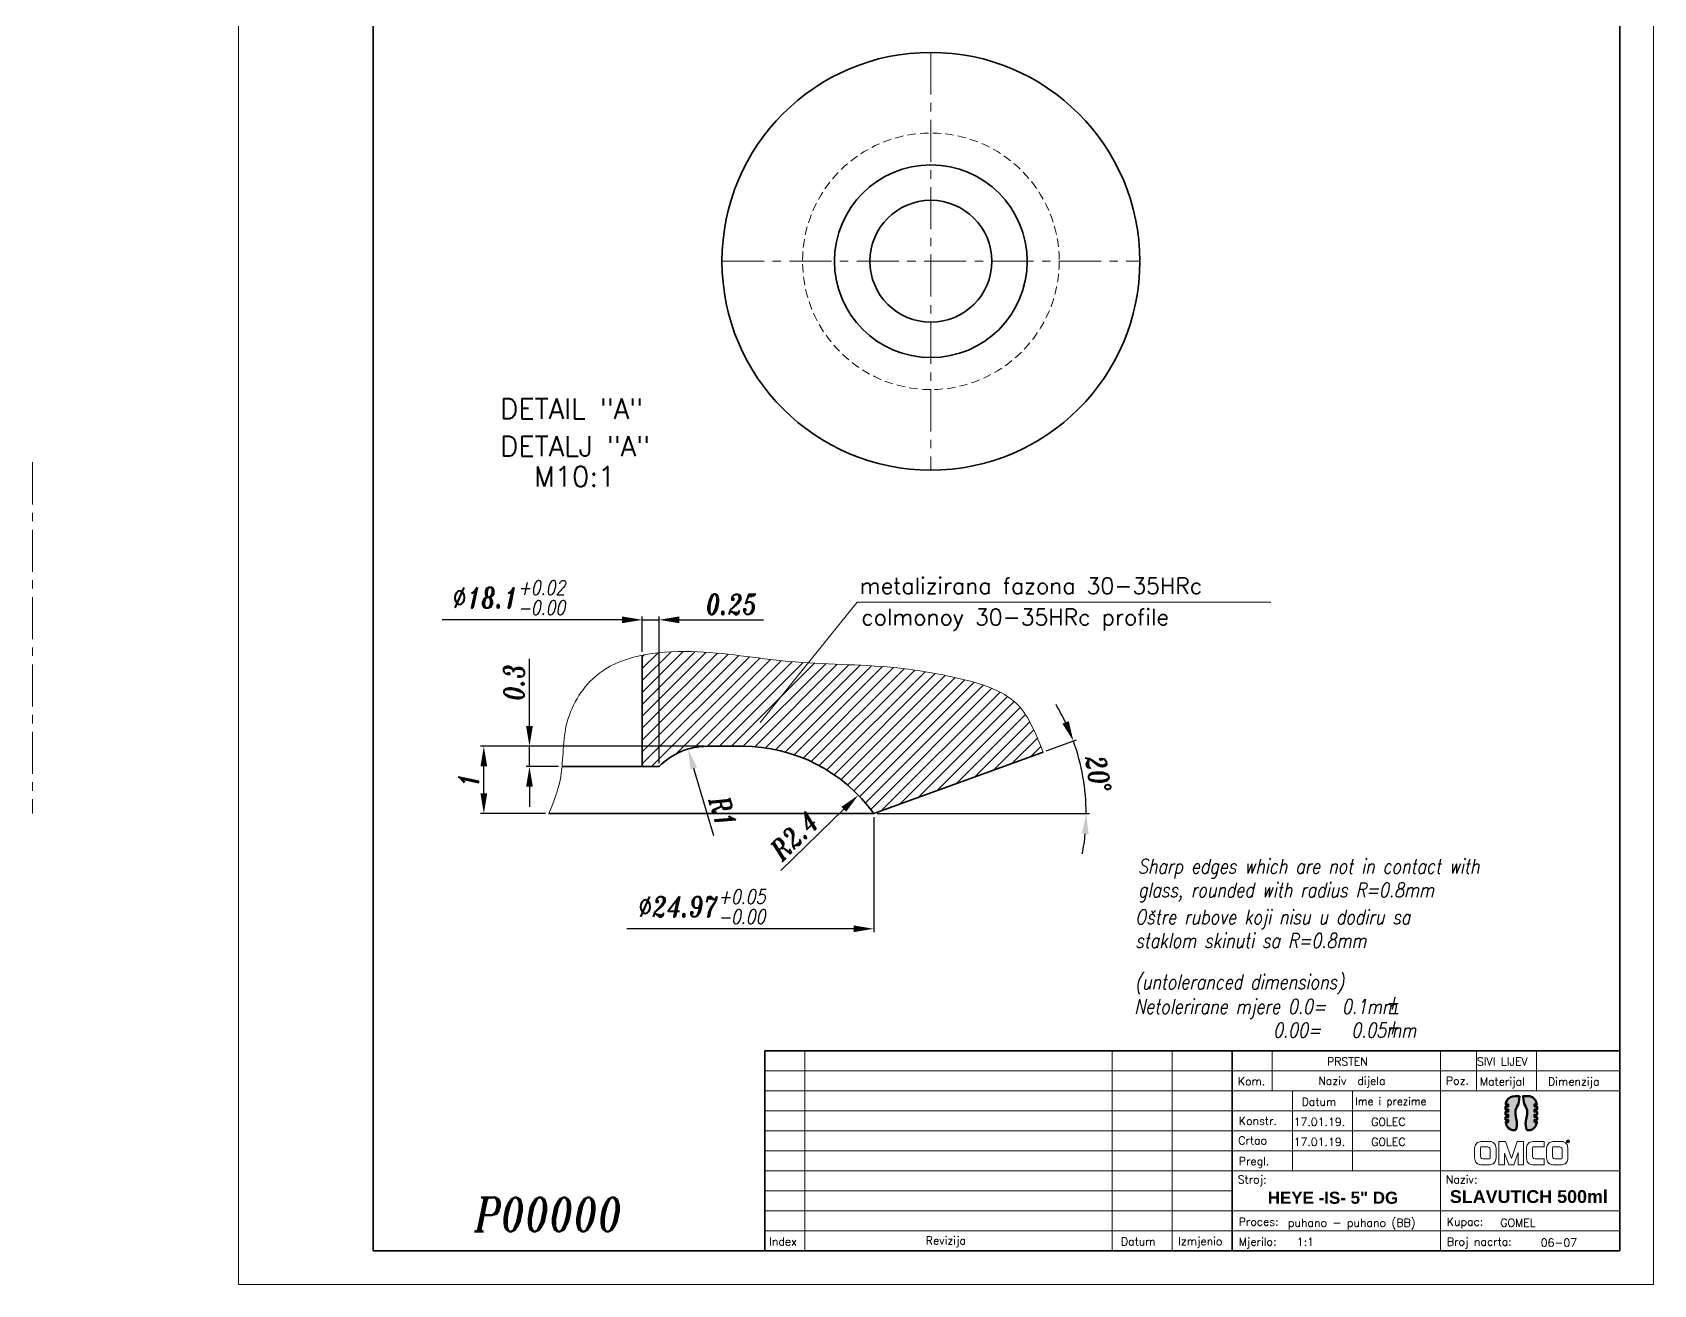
# Model space of a CAD drawing. Extents: x 25 to 265, y 27 to 324.
# Drawn here: x 24.7 to 265.3, y 27.3 to 213.2 of the extents above; entities that cross this region are included whole.
import ezdxf

# ---------------------------------------------------------------- set-up
doc = ezdxf.new("R2010")
doc.units = 0
doc.header["$LTSCALE"] = 5
doc.header["$MEASUREMENT"] = 0
doc.linetypes.add('CENTER', pattern=[2, 1.25, -0.25, 0.25, -0.25])
doc.linetypes.add('HIDDEN', pattern=[0.375, 0.25, -0.125])
doc.layers.get('0').update_dxf_attribs({"linetype": 'CONTINUOUS', "lineweight": 15})
for name, color, linetype, lineweight in [('1', 1, 'CENTER', 15), ('2', 2, 'HIDDEN', 15), ('3', 3, 'CONTINUOUS', 35), ('4', 5, 'CONTINUOUS', 50), ('8', 252, 'CONTINUOUS', 15)]:
    doc.layers.add(name, color=color, linetype=linetype, lineweight=lineweight)
doc.layers.add('ENGLISH', color=197, linetype='CONTINUOUS')
doc.styles.add('ITALICT', font='ITALICT.shx', dxfattribs={"width": 0.8, "height": 3})
doc.styles.add('ROMANS', font='romans.shx')
doc.dimstyles.new('Stand', dxfattribs={"dimtxt": 3, "dimasz": 3, "dimexe": 0.5, "dimexo": 0.5, "dimgap": 0.8, "dimtad": 1, "dimdsep": 46, "dimtxsty": 'ITALICT', "dimcen": 0, "dimadec": 1, "dimazin": 2, "dimtfac": 1, "dimtmove": 0, "dimatfit": 3, "dimfxl": 1, "dimtolj": 1, "dimtzin": 0, "dimarcsym": 0})
doc.dimstyles.get("Standard").update_dxf_attribs({"dimtxt": 3, "dimasz": 3, "dimexe": 0.5, "dimexo": 0.5, "dimgap": 0.8, "dimtad": 1, "dimlfac": 0.1, "dimdsep": 46, "dimtxsty": 'ITALICT', "dimcen": 0, "dimadec": 1, "dimazin": 2, "dimtfac": 1, "dimtmove": 0, "dimatfit": 3, "dimfxl": 1, "dimtolj": 1, "dimtzin": 0, "dimarcsym": 0})

# ---------------------------------------------------------------- blocks, each defined once
blk = doc.blocks.new('*D3')
at = {"color": 0, "lineweight": -2}
for p, q in [((124.34, 107.2), (91.18, 107.2)), ((91.68, 100.2), (91.68, 104.2)), ((100.83, 97.2), (91.18, 97.2))]:
    blk.add_line(p, q, dxfattribs=at)
at = {"color": 0}
for points in [[(91.18, 104.2), (92.18, 104.2), (91.68, 107.2)], [(91.18, 100.2), (92.18, 100.2), (91.68, 97.2)]]:
    blk.add_solid(points, dxfattribs=at)
at = {"color": 0, "insert": (89.38, 102.2), "char_height": 3, "attachment_point": 5, "rotation": 90, "style": 'ITALICT'}
blk.add_mtext('\\A1;1', dxfattribs=at)
blk = doc.blocks.new('*D4')
at = {"color": 0, "lineweight": -2}
for p, q in [((98.45, 110.2), (98.45, 120.18)), ((124.34, 107.2), (97.95, 107.2)), ((98.45, 104.2), (98.45, 107.2)), ((102.78, 104.2), (97.95, 104.2)), ((98.45, 101.2), (98.45, 98.2))]:
    blk.add_line(p, q, dxfattribs=at)
at = {"color": 0}
for points in [[(97.95, 110.2), (98.95, 110.2), (98.45, 107.2)], [(97.95, 101.2), (98.95, 101.2), (98.45, 104.2)]]:
    blk.add_solid(points, dxfattribs=at)
at = {"color": 0, "insert": (96.15, 116.69), "char_height": 3, "attachment_point": 5, "rotation": 90, "style": 'ITALICT'}
blk.add_mtext('\\A1;0.3', dxfattribs=at)
blk = doc.blocks.new('*D17')
at = {"color": 0, "lineweight": -2}
for p, q in [((175.13, 106.52), (179.63, 108.16)), ((150.04, 97.2), (181.57, 97.2))]:
    blk.add_line(p, q, dxfattribs=at)
for start, end in [(25.4551, 30.9103), (0, 20), (349.0897, 354.5449)]:
    blk.add_arc((149.54, 97.2), 31.52, start, end, dxfattribs=at)
at = {"color": 0}
for points in [[(178.47, 110.94), (177.54, 110.56), (179.16, 107.98)], [(180.42, 94.23), (181.42, 94.18), (181.07, 97.2)]]:
    blk.add_solid(points, dxfattribs=at)
at = {"color": 0, "insert": (182.85, 103.08), "char_height": 3, "attachment_point": 5, "rotation": 280, "style": 'ITALICT'}
blk.add_mtext('\\A1;20°', dxfattribs=at)
blk = doc.blocks.new('*D20')
at = {"color": 0, "lineweight": -2}
for p, q in [((112.19, 125.97), (85.51, 125.97)), ((115.19, 121.23), (115.19, 126.47))]:
    blk.add_line(p, q, dxfattribs=at)
at = {"color": 0}
blk.add_solid([(112.19, 126.47), (112.19, 125.47), (115.19, 125.97)], dxfattribs=at)
at = {"color": 0, "insert": (95.42, 129.26), "char_height": 3, "attachment_point": 5, "style": 'ITALICT'}
blk.add_mtext('\\A1;%%c18.1{}{\\H0.71x;\\C3;\\S+0.02^ -0.00;}', dxfattribs=at)
blk = doc.blocks.new('*D21')
at = {"color": 0, "lineweight": -2}
for p, q in [((149.54, 96.7), (149.54, 79.61)), ((146.54, 80.11), (112.9, 80.11))]:
    blk.add_line(p, q, dxfattribs=at)
at = {"color": 0}
blk.add_solid([(146.54, 80.61), (146.54, 79.61), (149.54, 80.11)], dxfattribs=at)
at = {"color": 0, "insert": (124.05, 83.39), "char_height": 3, "attachment_point": 5, "style": 'ITALICT'}
blk.add_mtext('\\A1;%%c24.97{}{\\H0.71x;\\C3;\\S+0.05^ -0.00;}', dxfattribs=at)
blk = doc.blocks.new('*D22')
at = {"color": 0, "lineweight": -2}
for p, q in [((112.19, 125.97), (109.19, 125.97)), ((115.19, 121.23), (115.19, 126.47)), ((115.19, 125.97), (117.69, 125.97)), ((117.69, 104.7), (117.69, 126.47)), ((120.69, 125.97), (133.18, 125.97))]:
    blk.add_line(p, q, dxfattribs=at)
at = {"color": 0}
for points in [[(112.19, 126.47), (112.19, 125.47), (115.19, 125.97)], [(120.69, 126.47), (120.69, 125.47), (117.69, 125.97)]]:
    blk.add_solid(points, dxfattribs=at)
at = {"color": 0, "insert": (128.44, 128.27), "char_height": 3, "attachment_point": 5, "style": 'ITALICT'}
blk.add_mtext('\\A1;0.25', dxfattribs=at)
blk = doc.blocks.new('*D28')
at = {"color": 0, "lineweight": -2}
blk.add_line((125.82, 93.92), (122.84, 103.91), dxfattribs=at)
at = {"color": 0}
blk.add_solid([(123.32, 104.05), (122.36, 103.77), (121.98, 106.79)], dxfattribs=at)
at = {"color": 0, "insert": (127.15, 97.48), "char_height": 3, "attachment_point": 5, "rotation": 286.602, "style": 'ITALICT'}
blk.add_mtext('\\A1;R1', dxfattribs=at)
blk = doc.blocks.new('*D29')
at = {"color": 0, "lineweight": -2}
blk.add_line((135.74, 88.74), (145.1, 97.85), dxfattribs=at)
at = {"color": 0}
blk.add_solid([(144.75, 98.21), (145.45, 97.49), (147.25, 99.95)], dxfattribs=at)
at = {"color": 0, "insert": (137.74, 93.9), "char_height": 3, "attachment_point": 5, "rotation": 44.2316, "style": 'ITALICT'}
blk.add_mtext('\\A1;R2.4', dxfattribs=at)

msp = doc.modelspace()

# ---------------------------------------------------------------- hatches: boundary and pattern name
at = {"layer": '4'}
h = msp.add_hatch(color=142, dxfattribs=at)
edge = h.paths.add_edge_path()
edge.add_spline(control_points=[(243.315, 51.428), (243.315, 51.428), (243.315, 51.428), (243.315, 51.428), (243.315, 51.428), (243.448, 50.259), (244.481, 50.198), (244.634, 50.198), (244.634, 50.198), (244.634, 50.198), (244.748, 50.198), (244.748, 50.198), (244.748, 50.198), (245.291, 50.979), (244.744, 52.116), (244.744, 52.929), (244.744, 52.929), (244.744, 53.567), (245.306, 53.738), (245.368, 55.27), (245.368, 55.27), (244.719, 55.27), (244.719, 55.27), (244.719, 55.27), (243.625, 55.27), (243.375, 54.425), (243.318, 54.04)], knot_values=[0.8095238, 0.8095238, 0.8095238, 0.8095238, 0.8095238, 0.8095238, 0.8095238, 0.8095238, 0.8571429, 0.8571429, 0.8571429, 0.8571429, 0.9047619, 0.9047619, 0.9047619, 0.9047619, 0.952381, 0.952381, 0.952381, 0.952381, 1, 1, 1, 1.047619, 1.047619, 1.047619, 1.047619, 1.0952381, 1.0952381, 1.0952381, 1.0952381], degree=3, periodic=0)
edge.add_spline(control_points=[(243.318, 54.04), (243.318, 54.04), (243.689, 54.04), (243.689, 54.04)], knot_values=[0.0952381, 0.0952381, 0.0952381, 0.0952381, 0.1428571, 0.1428571, 0.1428571, 0.1428571], degree=3, periodic=0)
edge.add_spline(control_points=[(243.689, 54.04), (243.689, 54.04), (243.689, 54.04), (243.689, 54.04), (243.689, 54.04), (243.689, 54.04), (243.689, 53.729), (243.689, 53.729)], knot_values=[0.1428571, 0.1428571, 0.1428571, 0.1428571, 0.1428571, 0.1428571, 0.1428571, 0.1428571, 0.1904762, 0.1904762, 0.1904762, 0.1904762], degree=3, periodic=0)
edge.add_spline(control_points=[(243.689, 53.729), (243.689, 53.729), (243.689, 53.729), (243.689, 53.729), (243.689, 53.729), (243.689, 53.729), (243.301, 53.729), (243.301, 53.729)], knot_values=[0.1904762, 0.1904762, 0.1904762, 0.1904762, 0.1904762, 0.1904762, 0.1904762, 0.1904762, 0.2380952, 0.2380952, 0.2380952, 0.2380952], degree=3, periodic=0)
edge.add_spline(control_points=[(243.301, 53.729), (243.301, 53.729), (243.301, 53.729), (243.301, 53.729), (243.301, 53.729), (243.301, 53.729), (243.301, 53.273), (243.301, 53.273)], knot_values=[0.2380952, 0.2380952, 0.2380952, 0.2380952, 0.2380952, 0.2380952, 0.2380952, 0.2380952, 0.2857143, 0.2857143, 0.2857143, 0.2857143], degree=3, periodic=0)
edge.add_spline(control_points=[(243.301, 53.273), (243.301, 53.273), (243.301, 53.273), (243.301, 53.273), (243.301, 53.273), (243.301, 53.273), (243.689, 53.273), (243.689, 53.273)], knot_values=[0.2857143, 0.2857143, 0.2857143, 0.2857143, 0.2857143, 0.2857143, 0.2857143, 0.2857143, 0.3333333, 0.3333333, 0.3333333, 0.3333333], degree=3, periodic=0)
edge.add_spline(control_points=[(243.689, 53.273), (243.689, 53.273), (243.689, 53.273), (243.689, 53.273), (243.689, 53.273), (243.689, 53.273), (243.689, 52.962), (243.689, 52.962)], knot_values=[0.3333333, 0.3333333, 0.3333333, 0.3333333, 0.3333333, 0.3333333, 0.3333333, 0.3333333, 0.3809524, 0.3809524, 0.3809524, 0.3809524], degree=3, periodic=0)
edge.add_spline(control_points=[(243.689, 52.962), (243.689, 52.962), (243.689, 52.962), (243.689, 52.962), (243.689, 52.962), (243.689, 52.962), (243.301, 52.962), (243.301, 52.962)], knot_values=[0.3809524, 0.3809524, 0.3809524, 0.3809524, 0.3809524, 0.3809524, 0.3809524, 0.3809524, 0.4285714, 0.4285714, 0.4285714, 0.4285714], degree=3, periodic=0)
edge.add_spline(control_points=[(243.301, 52.962), (243.301, 52.962), (243.301, 52.962), (243.301, 52.962), (243.301, 52.962), (243.301, 52.962), (243.301, 52.506), (243.301, 52.506)], knot_values=[0.4285714, 0.4285714, 0.4285714, 0.4285714, 0.4285714, 0.4285714, 0.4285714, 0.4285714, 0.4761905, 0.4761905, 0.4761905, 0.4761905], degree=3, periodic=0)
edge.add_spline(control_points=[(243.301, 52.506), (243.301, 52.506), (243.301, 52.506), (243.301, 52.506), (243.301, 52.506), (243.301, 52.506), (243.689, 52.506), (243.689, 52.506)], knot_values=[0.4761905, 0.4761905, 0.4761905, 0.4761905, 0.4761905, 0.4761905, 0.4761905, 0.4761905, 0.5238095, 0.5238095, 0.5238095, 0.5238095], degree=3, periodic=0)
edge.add_spline(control_points=[(243.689, 52.506), (243.689, 52.506), (243.689, 52.506), (243.689, 52.506), (243.689, 52.506), (243.689, 52.506), (243.689, 52.195), (243.689, 52.195)], knot_values=[0.5238095, 0.5238095, 0.5238095, 0.5238095, 0.5238095, 0.5238095, 0.5238095, 0.5238095, 0.5714286, 0.5714286, 0.5714286, 0.5714286], degree=3, periodic=0)
edge.add_spline(control_points=[(243.689, 52.195), (243.689, 52.195), (243.689, 52.195), (243.689, 52.195), (243.689, 52.195), (243.689, 52.195), (243.301, 52.195), (243.301, 52.195)], knot_values=[0.5714286, 0.5714286, 0.5714286, 0.5714286, 0.5714286, 0.5714286, 0.5714286, 0.5714286, 0.6190476, 0.6190476, 0.6190476, 0.6190476], degree=3, periodic=0)
edge.add_spline(control_points=[(243.301, 52.195), (243.301, 52.195), (243.301, 52.195), (243.301, 52.195), (243.301, 52.195), (243.301, 52.195), (243.301, 51.739), (243.301, 51.739)], knot_values=[0.6190476, 0.6190476, 0.6190476, 0.6190476, 0.6190476, 0.6190476, 0.6190476, 0.6190476, 0.6666667, 0.6666667, 0.6666667, 0.6666667], degree=3, periodic=0)
edge.add_spline(control_points=[(243.301, 51.739), (243.301, 51.739), (243.301, 51.739), (243.301, 51.739), (243.301, 51.739), (243.301, 51.739), (243.689, 51.739), (243.689, 51.739)], knot_values=[0.6666667, 0.6666667, 0.6666667, 0.6666667, 0.6666667, 0.6666667, 0.6666667, 0.6666667, 0.7142857, 0.7142857, 0.7142857, 0.7142857], degree=3, periodic=0)
edge.add_spline(control_points=[(243.689, 51.739), (243.689, 51.739), (243.689, 51.739), (243.689, 51.739), (243.689, 51.739), (243.689, 51.739), (243.689, 51.428), (243.689, 51.428)], knot_values=[0.7142857, 0.7142857, 0.7142857, 0.7142857, 0.7142857, 0.7142857, 0.7142857, 0.7142857, 0.7619048, 0.7619048, 0.7619048, 0.7619048], degree=3, periodic=0)
edge.add_spline(control_points=[(243.689, 51.428), (243.689, 51.428), (243.689, 51.428), (243.689, 51.428), (243.689, 51.428), (243.689, 51.428), (243.315, 51.428), (243.315, 51.428)], knot_values=[0.7619048, 0.7619048, 0.7619048, 0.7619048, 0.7619048, 0.7619048, 0.7619048, 0.7619048, 0.8095238, 0.8095238, 0.8095238, 0.8095238], degree=3, periodic=0)
h = msp.add_hatch(color=253, dxfattribs=at)
edge = h.paths.add_edge_path()
edge.add_spline(control_points=[(247.572, 52.506), (247.572, 52.506), (247.572, 52.506), (247.572, 52.506), (247.572, 52.506), (247.572, 52.506), (247.96, 52.506), (247.96, 52.506)], knot_values=[0.2380952, 0.2380952, 0.2380952, 0.2380952, 0.2380952, 0.2380952, 0.2380952, 0.2380952, 0.2857143, 0.2857143, 0.2857143, 0.2857143], degree=3, periodic=0)
edge.add_spline(control_points=[(247.96, 52.506), (247.96, 52.506), (247.96, 52.506), (247.96, 52.506), (247.96, 52.506), (247.96, 52.506), (247.96, 52.962), (247.96, 52.962)], knot_values=[0.2857143, 0.2857143, 0.2857143, 0.2857143, 0.2857143, 0.2857143, 0.2857143, 0.2857143, 0.3333333, 0.3333333, 0.3333333, 0.3333333], degree=3, periodic=0)
edge.add_spline(control_points=[(247.96, 52.962), (247.96, 52.962), (247.96, 52.962), (247.96, 52.962), (247.96, 52.962), (247.96, 52.962), (247.572, 52.962), (247.572, 52.962)], knot_values=[0.3333333, 0.3333333, 0.3333333, 0.3333333, 0.3333333, 0.3333333, 0.3333333, 0.3333333, 0.3809524, 0.3809524, 0.3809524, 0.3809524], degree=3, periodic=0)
edge.add_spline(control_points=[(247.572, 52.962), (247.572, 52.962), (247.572, 52.962), (247.572, 52.962), (247.572, 52.962), (247.572, 52.962), (247.572, 53.273), (247.572, 53.273)], knot_values=[0.3809524, 0.3809524, 0.3809524, 0.3809524, 0.3809524, 0.3809524, 0.3809524, 0.3809524, 0.4285714, 0.4285714, 0.4285714, 0.4285714], degree=3, periodic=0)
edge.add_spline(control_points=[(247.572, 53.273), (247.572, 53.273), (247.572, 53.273), (247.572, 53.273), (247.572, 53.273), (247.572, 53.273), (247.96, 53.273), (247.96, 53.273)], knot_values=[0.4285714, 0.4285714, 0.4285714, 0.4285714, 0.4285714, 0.4285714, 0.4285714, 0.4285714, 0.4761905, 0.4761905, 0.4761905, 0.4761905], degree=3, periodic=0)
edge.add_spline(control_points=[(247.96, 53.273), (247.96, 53.273), (247.96, 53.273), (247.96, 53.273), (247.96, 53.273), (247.96, 53.273), (247.96, 53.729), (247.96, 53.729)], knot_values=[0.4761905, 0.4761905, 0.4761905, 0.4761905, 0.4761905, 0.4761905, 0.4761905, 0.4761905, 0.5238095, 0.5238095, 0.5238095, 0.5238095], degree=3, periodic=0)
edge.add_spline(control_points=[(247.96, 53.729), (247.96, 53.729), (247.96, 53.729), (247.96, 53.729), (247.96, 53.729), (247.96, 53.729), (247.572, 53.729), (247.572, 53.729)], knot_values=[0.5238095, 0.5238095, 0.5238095, 0.5238095, 0.5238095, 0.5238095, 0.5238095, 0.5238095, 0.5714286, 0.5714286, 0.5714286, 0.5714286], degree=3, periodic=0)
edge.add_spline(control_points=[(247.572, 53.729), (247.572, 53.729), (247.572, 53.729), (247.572, 53.729), (247.572, 53.729), (247.572, 53.729), (247.572, 54.04), (247.572, 54.04)], knot_values=[0.5714286, 0.5714286, 0.5714286, 0.5714286, 0.5714286, 0.5714286, 0.5714286, 0.5714286, 0.6190476, 0.6190476, 0.6190476, 0.6190476], degree=3, periodic=0)
edge.add_spline(control_points=[(247.572, 54.04), (247.572, 54.04), (247.572, 54.04), (247.572, 54.04), (247.572, 54.04), (247.572, 54.04), (247.945, 54.04), (247.945, 54.04)], knot_values=[0.6190476, 0.6190476, 0.6190476, 0.6190476, 0.6190476, 0.6190476, 0.6190476, 0.6190476, 0.6666667, 0.6666667, 0.6666667, 0.6666667], degree=3, periodic=0)
edge.add_spline(control_points=[(247.945, 54.04), (247.945, 54.04), (247.945, 54.04), (247.945, 54.04), (247.945, 54.04), (247.808, 55.202), (246.78, 55.27), (246.628, 55.27), (246.628, 55.27), (246.628, 55.27), (245.893, 55.27), (245.893, 55.27)], knot_values=[0.6666667, 0.6666667, 0.6666667, 0.6666667, 0.6666667, 0.6666667, 0.6666667, 0.6666667, 0.7142857, 0.7142857, 0.7142857, 0.7142857, 0.7619048, 0.7619048, 0.7619048, 0.7619048], degree=3, periodic=0)
edge.add_spline(control_points=[(245.893, 55.27), (245.893, 55.27), (245.893, 55.27), (245.893, 55.27), (245.893, 55.27), (245.955, 53.738), (246.517, 53.567), (246.517, 52.929), (246.517, 52.929), (246.517, 52.116), (245.971, 50.979), (246.513, 50.198), (246.513, 50.198), (246.513, 50.198), (246.55, 50.198), (246.55, 50.198), (246.55, 50.198), (247.645, 50.198), (247.89, 51.043), (247.944, 51.428)], knot_values=[0.7619048, 0.7619048, 0.7619048, 0.7619048, 0.7619048, 0.7619048, 0.7619048, 0.7619048, 0.8095238, 0.8095238, 0.8095238, 0.8095238, 0.8571429, 0.8571429, 0.8571429, 0.8571429, 0.9047619, 0.9047619, 0.9047619, 0.9047619, 0.952381, 0.952381, 0.952381, 0.952381], degree=3, periodic=0)
edge.add_spline(control_points=[(247.944, 51.428), (247.944, 51.428), (247.572, 51.428), (247.572, 51.428), (247.572, 51.428), (247.572, 51.739), (247.572, 51.739)], knot_values=[0.952381, 0.952381, 0.952381, 0.952381, 1, 1, 1, 1.047619, 1.047619, 1.047619, 1.047619], degree=3, periodic=0)
edge.add_spline(control_points=[(247.572, 51.739), (247.572, 51.739), (247.572, 51.739), (247.572, 51.739), (247.572, 51.739), (247.572, 51.739), (247.96, 51.739), (247.96, 51.739)], knot_values=[0.047619, 0.047619, 0.047619, 0.047619, 0.047619, 0.047619, 0.047619, 0.047619, 0.0952381, 0.0952381, 0.0952381, 0.0952381], degree=3, periodic=0)
edge.add_spline(control_points=[(247.96, 51.739), (247.96, 51.739), (247.96, 51.739), (247.96, 51.739), (247.96, 51.739), (247.96, 51.739), (247.96, 52.195), (247.96, 52.195)], knot_values=[0.0952381, 0.0952381, 0.0952381, 0.0952381, 0.0952381, 0.0952381, 0.0952381, 0.0952381, 0.1428571, 0.1428571, 0.1428571, 0.1428571], degree=3, periodic=0)
edge.add_spline(control_points=[(247.96, 52.195), (247.96, 52.195), (247.96, 52.195), (247.96, 52.195), (247.96, 52.195), (247.96, 52.195), (247.572, 52.195), (247.572, 52.195)], knot_values=[0.1428571, 0.1428571, 0.1428571, 0.1428571, 0.1428571, 0.1428571, 0.1428571, 0.1428571, 0.1904762, 0.1904762, 0.1904762, 0.1904762], degree=3, periodic=0)
edge.add_spline(control_points=[(247.572, 52.195), (247.572, 52.195), (247.572, 52.195), (247.572, 52.195), (247.572, 52.195), (247.572, 52.195), (247.572, 52.506), (247.572, 52.506)], knot_values=[0.1904762, 0.1904762, 0.1904762, 0.1904762, 0.1904762, 0.1904762, 0.1904762, 0.1904762, 0.2380952, 0.2380952, 0.2380952, 0.2380952], degree=3, periodic=0)
at = {"layer": '8'}
h = msp.add_hatch(dxfattribs=at)
h.set_pattern_fill('ANSI31', color=256, scale=10)
edge = h.paths.add_edge_path()
edge.add_spline(control_points=[(174.665, 106.347), (173.609, 108.924), (171.469, 114.919), (161.695, 117.549), (151.425, 119.267), (144.057, 119.332), (139.828, 119.585)], knot_values=[9.6934957, 9.6934957, 9.6934957, 9.6934957, 17.7554984, 27.9608858, 37.0528186, 49.7534058, 49.7534058, 49.7534058, 49.7534058], degree=3, periodic=0)
edge.add_spline(control_points=[(139.828, 119.585), (138.851, 119.643), (133.051, 120.058), (125.233, 121.566), (117.541, 121.205), (115.194, 120.728)], knot_values=[49.7534058, 49.7534058, 49.7534058, 49.7534058, 52.6875614, 67.2359721, 74.1983691, 74.1983691, 74.1983691, 74.1983691], degree=3, periodic=0)
edge.add_line((115.194, 120.728), (115.194, 104.204))
edge.add_line((115.194, 104.204), (117.694, 104.204))
edge.add_arc((124.836, 97.204), 10, 90, 135.573, ccw=False)
edge.add_line((124.836, 107.204), (130.051, 107.204))
edge.add_arc((130.051, 83.204), 24, 35.68533, 90, ccw=False)
edge.add_line((149.544, 97.204), (174.665, 106.347))

# ---------------------------------------------------------------- linework, layer by layer
for p, q in [((55.257, 324.293), (55.257, 27.293)), ((265.257, 27.293), (265.257, 324.293)), ((132.707, 110.745), (147.082, 128.589)), ((147.082, 128.589), (208.46, 128.589)), ((139.294, 61.987), (139.294, 32.293)), ((184.929, 61.987), (184.929, 32.293)), ((193.837, 61.987), (193.837, 32.293)), ((208.684, 61.987), (208.684, 56.048)), ((233.627, 61.987), (233.627, 32.293)), ((238.972, 61.987), (238.972, 56.048)), ((247.88, 61.987), (247.88, 56.048)), ((133.355, 59.018), (260.257, 59.018)), ((260.257, 56.048), (133.355, 56.048)), ((211.653, 56.048), (211.653, 44.171)), ((220.561, 56.048), (220.561, 44.171)), ((133.355, 53.079), (233.627, 53.079)), ((133.355, 50.11), (233.627, 50.11)), ((133.355, 47.14), (233.627, 47.14)), ((133.355, 44.171), (260.257, 44.171)), ((202.745, 41.201), (133.355, 41.201)), ((133.355, 38.232), (260.257, 38.232)), ((133.355, 35.263), (260.257, 35.263)), ((55.257, 27.293), (265.257, 27.293))]:
    msp.add_line(p, q)
for points, knots in [([(174.665, 106.347), (173.609, 108.924), (171.469, 114.919), (161.695, 117.549), (150.483, 119.424), (137.113, 119.275), (122.751, 122.044), (108.766, 120.347), (103.065, 110.468), (103.681, 103.02), (101.989, 98.833), (101.33, 97.204)], [9.6934957, 9.6934957, 9.6934957, 9.6934957, 17.7554984, 27.9608858, 37.0528186, 52.6875614, 67.2359721, 81.9580024, 90.3643715, 98.5560413, 103.7751644, 103.7751644, 103.7751644, 103.7751644]), ([(240.919, 45.091), (240.919, 45.091), (239.614, 45.091), (239.614, 45.091), (239.614, 45.091), (239.503, 45.091), (238.707, 45.138), (238.707, 46.103), (238.707, 46.103), (238.707, 46.103), (238.707, 47.578), (238.707, 47.578), (238.707, 47.578), (238.707, 47.578), (238.707, 48.544), (239.673, 48.544), (239.673, 48.544), (239.673, 48.544), (240.972, 48.544), (240.972, 48.544), (240.972, 48.544), (241.083, 48.544), (241.879, 48.491), (241.879, 47.526), (241.879, 47.526), (241.879, 47.526), (241.879, 46.057), (241.879, 46.057), (241.879, 46.057), (241.879, 46.057), (241.885, 45.091), (240.919, 45.091)], [0, 0, 0, 0, 0.125, 0.125, 0.125, 0.125, 0.25, 0.25, 0.25, 0.25, 0.375, 0.375, 0.375, 0.375, 0.5, 0.5, 0.5, 0.5, 0.625, 0.625, 0.625, 0.625, 0.75, 0.75, 0.75, 0.75, 0.875, 0.875, 0.875, 0.875, 1, 1, 1, 1]), ([(245.168, 45.091), (245.168, 45.091), (245.168, 46.899), (245.168, 46.899), (245.168, 46.899), (245.168, 46.899), (244.536, 45.091), (244.536, 45.091), (244.536, 45.091), (244.536, 45.091), (243.775, 45.091), (243.775, 45.091), (243.775, 45.091), (243.775, 45.091), (243.132, 46.817), (243.132, 46.817), (243.132, 46.817), (243.132, 46.817), (243.132, 45.091), (243.132, 45.091), (243.132, 45.091), (243.132, 45.091), (242.318, 45.091), (242.318, 45.091), (242.318, 45.091), (242.318, 45.091), (242.318, 48.544), (242.318, 48.544), (242.318, 48.544), (242.318, 48.544), (243.26, 48.544), (243.26, 48.544), (243.26, 48.544), (243.26, 48.544), (244.167, 45.998), (244.167, 45.998), (244.167, 45.998), (244.167, 45.998), (245.034, 48.544), (245.034, 48.544), (245.034, 48.544), (245.034, 48.544), (245.959, 48.544), (245.959, 48.544), (245.959, 48.544), (245.959, 48.544), (245.959, 45.091), (245.959, 45.091), (245.959, 45.091), (245.959, 45.091), (245.168, 45.091), (245.168, 45.091)], [0, 0, 0, 0, 0.0769231, 0.0769231, 0.0769231, 0.0769231, 0.1538462, 0.1538462, 0.1538462, 0.1538462, 0.2307692, 0.2307692, 0.2307692, 0.2307692, 0.3076923, 0.3076923, 0.3076923, 0.3076923, 0.3846154, 0.3846154, 0.3846154, 0.3846154, 0.4615385, 0.4615385, 0.4615385, 0.4615385, 0.5384615, 0.5384615, 0.5384615, 0.5384615, 0.6153846, 0.6153846, 0.6153846, 0.6153846, 0.6923077, 0.6923077, 0.6923077, 0.6923077, 0.7692308, 0.7692308, 0.7692308, 0.7692308, 0.8461538, 0.8461538, 0.8461538, 0.8461539, 0.9230769, 0.9230769, 0.9230769, 0.9230769, 1, 1, 1, 1]), ([(249.002, 45.969), (249.002, 45.969), (247.615, 45.969), (247.615, 45.969), (247.615, 45.969), (247.275, 45.969), (247.275, 46.361), (247.275, 46.361), (247.275, 46.361), (247.275, 46.361), (247.275, 47.607), (247.275, 47.607), (247.275, 47.607), (247.275, 47.719), (247.386, 47.725), (247.386, 47.725), (247.386, 47.725), (247.386, 47.725), (249.002, 47.725), (249.002, 47.725), (249.002, 47.725), (249.002, 47.725), (249.002, 48.544), (249.002, 48.544), (249.002, 48.544), (249.002, 48.544), (247.363, 48.544), (247.363, 48.544), (247.363, 48.544), (246.397, 48.544), (246.397, 47.578), (246.397, 47.578), (246.397, 47.578), (246.397, 47.578), (246.397, 46.103), (246.397, 46.103), (246.397, 46.103), (246.397, 45.138), (247.193, 45.091), (247.305, 45.091), (247.305, 45.091), (247.305, 45.091), (249.002, 45.091), (249.002, 45.091), (249.002, 45.091), (249.002, 45.091), (249.002, 45.969), (249.002, 45.969)], [0, 0, 0, 0, 0.0833333, 0.0833333, 0.0833333, 0.0833333, 0.1666667, 0.1666667, 0.1666667, 0.1666667, 0.25, 0.25, 0.25, 0.25, 0.3333333, 0.3333333, 0.3333333, 0.3333333, 0.4166667, 0.4166667, 0.4166667, 0.4166667, 0.5, 0.5, 0.5, 0.5, 0.5833333, 0.5833333, 0.5833333, 0.5833333, 0.6666667, 0.6666667, 0.6666667, 0.6666667, 0.75, 0.75, 0.75, 0.75, 0.8333333, 0.8333333, 0.8333333, 0.8333333, 0.9166667, 0.9166667, 0.9166667, 0.9166667, 1, 1, 1, 1]), ([(251.594, 45.091), (251.594, 45.091), (250.289, 45.091), (250.289, 45.091), (250.289, 45.091), (250.178, 45.091), (249.382, 45.138), (249.382, 46.103), (249.382, 46.103), (249.382, 46.103), (249.382, 47.578), (249.382, 47.578), (249.382, 47.578), (249.382, 47.578), (249.382, 48.544), (250.348, 48.544), (250.348, 48.544), (250.348, 48.544), (251.647, 48.544), (251.647, 48.544), (251.647, 48.544), (251.758, 48.544), (252.554, 48.491), (252.554, 47.526), (252.554, 47.526), (252.554, 47.526), (252.554, 46.057), (252.554, 46.057), (252.554, 46.057), (252.554, 46.057), (252.56, 45.091), (251.594, 45.091)], [0, 0, 0, 0, 0.125, 0.125, 0.125, 0.125, 0.25, 0.25, 0.25, 0.25, 0.375, 0.375, 0.375, 0.375, 0.5, 0.5, 0.5, 0.5, 0.625, 0.625, 0.625, 0.625, 0.75, 0.75, 0.75, 0.75, 0.875, 0.875, 0.875, 0.875, 1, 1, 1, 1]), ([(252.568, 48.325), (252.44, 48.325), (252.335, 48.429), (252.335, 48.558), (252.335, 48.558), (252.335, 48.686), (252.44, 48.791), (252.568, 48.791), (252.568, 48.791), (252.697, 48.791), (252.801, 48.686), (252.801, 48.558), (252.801, 48.558), (252.801, 48.429), (252.697, 48.325), (252.568, 48.325)], [0, 0, 0, 0, 0.25, 0.25, 0.25, 0.25, 0.5, 0.5, 0.5, 0.5, 0.75, 0.75, 0.75, 0.75, 1, 1, 1, 1]), ([(252.568, 48.739), (252.469, 48.739), (252.387, 48.657), (252.387, 48.558), (252.387, 48.558), (252.387, 48.458), (252.469, 48.376), (252.568, 48.376), (252.568, 48.376), (252.668, 48.376), (252.75, 48.458), (252.75, 48.558), (252.75, 48.558), (252.75, 48.657), (252.668, 48.739), (252.568, 48.739)], [0, 0, 0, 0, 0.25, 0.25, 0.25, 0.25, 0.5, 0.5, 0.5, 0.5, 0.75, 0.75, 0.75, 0.75, 1, 1, 1, 1]), ([(252.621, 48.518), (252.621, 48.518), (252.669, 48.444), (252.669, 48.444), (252.669, 48.444), (252.669, 48.444), (252.605, 48.444), (252.605, 48.444), (252.605, 48.444), (252.605, 48.444), (252.565, 48.51), (252.565, 48.51), (252.565, 48.51), (252.565, 48.51), (252.539, 48.51), (252.539, 48.51), (252.539, 48.51), (252.539, 48.51), (252.539, 48.444), (252.539, 48.444), (252.539, 48.444), (252.539, 48.444), (252.481, 48.444), (252.481, 48.444), (252.481, 48.444), (252.481, 48.444), (252.481, 48.68), (252.481, 48.68), (252.481, 48.68), (252.481, 48.68), (252.584, 48.68), (252.584, 48.68), (252.584, 48.68), (252.603, 48.68), (252.674, 48.68), (252.674, 48.595), (252.674, 48.595), (252.674, 48.55), (252.647, 48.527), (252.621, 48.518)], [0, 0, 0, 0, 0.1, 0.1, 0.1, 0.1, 0.2, 0.2, 0.2, 0.2, 0.3, 0.3, 0.3, 0.3, 0.4, 0.4, 0.4, 0.4, 0.5, 0.5, 0.5, 0.5, 0.6, 0.6, 0.6, 0.6, 0.7, 0.7, 0.7, 0.7, 0.8, 0.8, 0.8, 0.8, 0.9, 0.9, 0.9, 0.9, 1, 1, 1, 1]), ([(252.57, 48.63), (252.57, 48.63), (252.539, 48.63), (252.539, 48.63), (252.539, 48.63), (252.539, 48.63), (252.539, 48.556), (252.539, 48.556), (252.539, 48.556), (252.539, 48.556), (252.57, 48.556), (252.57, 48.556), (252.57, 48.556), (252.6, 48.556), (252.613, 48.567), (252.613, 48.595), (252.613, 48.595), (252.613, 48.622), (252.6, 48.63), (252.57, 48.63)], [0, 0, 0, 0, 0.2, 0.2, 0.2, 0.2, 0.4, 0.4, 0.4, 0.4, 0.6, 0.6, 0.6, 0.6, 0.8, 0.8, 0.8, 0.8, 1, 1, 1, 1]), ([(241.001, 47.327), (241.001, 47.327), (241.001, 47.725), (240.662, 47.725), (240.662, 47.725), (240.662, 47.725), (239.696, 47.725), (239.696, 47.725), (239.696, 47.725), (239.696, 47.725), (239.585, 47.719), (239.585, 47.607), (239.585, 47.607), (239.585, 47.607), (239.585, 46.361), (239.585, 46.361), (239.585, 46.361), (239.585, 46.361), (239.585, 45.969), (239.924, 45.969), (239.924, 45.969), (239.924, 45.969), (240.89, 45.969), (240.89, 45.969), (240.89, 45.969), (240.89, 45.969), (241.001, 45.969), (241.001, 46.08), (241.001, 46.08), (241.001, 46.08), (241.001, 47.327), (241.001, 47.327)], [0, 0, 0, 0, 0.125, 0.125, 0.125, 0.125, 0.25, 0.25, 0.25, 0.25, 0.375, 0.375, 0.375, 0.375, 0.5, 0.5, 0.5, 0.5, 0.625, 0.625, 0.625, 0.625, 0.75, 0.75, 0.75, 0.75, 0.875, 0.875, 0.875, 0.875, 1, 1, 1, 1]), ([(251.676, 47.327), (251.676, 47.327), (251.676, 47.725), (251.337, 47.725), (251.337, 47.725), (251.337, 47.725), (250.371, 47.725), (250.371, 47.725), (250.371, 47.725), (250.371, 47.725), (250.26, 47.719), (250.26, 47.607), (250.26, 47.607), (250.26, 47.607), (250.26, 46.361), (250.26, 46.361), (250.26, 46.361), (250.26, 46.361), (250.26, 45.969), (250.6, 45.969), (250.6, 45.969), (250.6, 45.969), (251.565, 45.969), (251.565, 45.969), (251.565, 45.969), (251.565, 45.969), (251.676, 45.969), (251.676, 46.08), (251.676, 46.08), (251.676, 46.08), (251.676, 47.327), (251.676, 47.327)], [0, 0, 0, 0, 0.125, 0.125, 0.125, 0.125, 0.25, 0.25, 0.25, 0.25, 0.375, 0.375, 0.375, 0.375, 0.5, 0.5, 0.5, 0.5, 0.625, 0.625, 0.625, 0.625, 0.75, 0.75, 0.75, 0.75, 0.875, 0.875, 0.875, 0.875, 1, 1, 1, 1])]:
    msp.add_open_spline(points, degree=3, knots=knots)
at = {"layer": '1'}
for p, q in [((158.014, 210.198), (158.014, 148.198)), ((127.014, 179.198), (189.014, 179.198)), ((24.694, 149.354), (24.694, 97.204))]:
    msp.add_line(p, q, dxfattribs=at)
at = {"layer": '2'}
msp.add_circle((158.014, 179.198), 19.04, dxfattribs=at)
at = {"layer": '3'}
for p, q in [((75.257, 319.293), (75.257, 32.293)), ((260.257, 32.293), (260.257, 319.293)), ((115.194, 104.204), (115.194, 120.728)), ((124.836, 107.204), (130.051, 107.204)), ((149.544, 97.204), (174.665, 106.347)), ((117.694, 104.204), (103.283, 104.204)), ((101.33, 97.204), (149.544, 97.204)), ((133.355, 61.987), (260.257, 61.987)), ((133.355, 61.987), (133.355, 32.293)), ((202.745, 61.987), (202.745, 32.293)), ((260.257, 61.987), (260.257, 32.293)), ((75.257, 32.293), (260.257, 32.293))]:
    msp.add_line(p, q, dxfattribs=at)
at = {"layer": '3', "linetype": 'ByBlock'}
msp.add_line((133.355, 32.293), (260.257, 32.293), dxfattribs=at)
at = {"layer": '3'}
for radius in [31, 14.3, 9.05]:
    msp.add_circle((158.014, 179.198), radius, dxfattribs=at)
for centre, radius, start, end in [((124.836, 97.204), 10, 90, 135.573), ((130.051, 83.204), 24, 35.68533, 90)]:
    msp.add_arc(centre, radius, start, end, dxfattribs=at)
at = {"layer": '4', "color": 142}
msp.add_open_spline([(245.368, 55.27), (245.368, 55.27), (244.719, 55.27), (244.719, 55.27), (244.719, 55.27), (243.625, 55.27), (243.375, 54.425), (243.318, 54.04), (243.318, 54.04), (243.318, 54.04), (243.689, 54.04), (243.689, 54.04), (243.689, 54.04), (243.689, 54.04), (243.689, 53.729), (243.689, 53.729), (243.689, 53.729), (243.689, 53.729), (243.301, 53.729), (243.301, 53.729), (243.301, 53.729), (243.301, 53.729), (243.301, 53.273), (243.301, 53.273), (243.301, 53.273), (243.301, 53.273), (243.689, 53.273), (243.689, 53.273), (243.689, 53.273), (243.689, 53.273), (243.689, 52.962), (243.689, 52.962), (243.689, 52.962), (243.689, 52.962), (243.301, 52.962), (243.301, 52.962), (243.301, 52.962), (243.301, 52.962), (243.301, 52.506), (243.301, 52.506), (243.301, 52.506), (243.301, 52.506), (243.689, 52.506), (243.689, 52.506), (243.689, 52.506), (243.689, 52.506), (243.689, 52.195), (243.689, 52.195), (243.689, 52.195), (243.689, 52.195), (243.301, 52.195), (243.301, 52.195), (243.301, 52.195), (243.301, 52.195), (243.301, 51.739), (243.301, 51.739), (243.301, 51.739), (243.301, 51.739), (243.689, 51.739), (243.689, 51.739), (243.689, 51.739), (243.689, 51.739), (243.689, 51.428), (243.689, 51.428), (243.689, 51.428), (243.689, 51.428), (243.315, 51.428), (243.315, 51.428), (243.315, 51.428), (243.448, 50.259), (244.481, 50.198), (244.634, 50.198), (244.634, 50.198), (244.634, 50.198), (244.748, 50.198), (244.748, 50.198), (244.748, 50.198), (245.291, 50.979), (244.744, 52.116), (244.744, 52.929), (244.744, 52.929), (244.744, 53.567), (245.306, 53.738), (245.368, 55.27)], degree=3, knots=[0, 0, 0, 0, 0.047619, 0.047619, 0.047619, 0.0476191, 0.0952381, 0.0952381, 0.0952381, 0.0952381, 0.1428571, 0.1428571, 0.1428571, 0.1428572, 0.1904762, 0.1904762, 0.1904762, 0.1904762, 0.2380952, 0.2380952, 0.2380952, 0.2380952, 0.2857143, 0.2857143, 0.2857143, 0.2857143, 0.3333333, 0.3333333, 0.3333333, 0.3333333, 0.3809524, 0.3809524, 0.3809524, 0.3809524, 0.4285714, 0.4285714, 0.4285714, 0.4285714, 0.4761905, 0.4761905, 0.4761905, 0.4761905, 0.5238095, 0.5238095, 0.5238095, 0.5238095, 0.5714286, 0.5714286, 0.5714286, 0.5714286, 0.6190476, 0.6190476, 0.6190476, 0.6190476, 0.6666667, 0.6666667, 0.6666667, 0.6666667, 0.7142857, 0.7142857, 0.7142857, 0.7142857, 0.7619048, 0.7619048, 0.7619048, 0.7619048, 0.8095238, 0.8095238, 0.8095238, 0.8095238, 0.8571429, 0.8571429, 0.8571429, 0.8571429, 0.9047619, 0.9047619, 0.9047619, 0.9047619, 0.952381, 0.952381, 0.952381, 0.952381, 1, 1, 1, 1], dxfattribs=at)
at = {"layer": '4', "color": 253}
msp.add_open_spline([(247.572, 51.428), (247.572, 51.428), (247.572, 51.739), (247.572, 51.739), (247.572, 51.739), (247.572, 51.739), (247.96, 51.739), (247.96, 51.739), (247.96, 51.739), (247.96, 51.739), (247.96, 52.195), (247.96, 52.195), (247.96, 52.195), (247.96, 52.195), (247.572, 52.195), (247.572, 52.195), (247.572, 52.195), (247.572, 52.195), (247.572, 52.506), (247.572, 52.506), (247.572, 52.506), (247.572, 52.506), (247.96, 52.506), (247.96, 52.506), (247.96, 52.506), (247.96, 52.506), (247.96, 52.962), (247.96, 52.962), (247.96, 52.962), (247.96, 52.962), (247.572, 52.962), (247.572, 52.962), (247.572, 52.962), (247.572, 52.962), (247.572, 53.273), (247.572, 53.273), (247.572, 53.273), (247.572, 53.273), (247.96, 53.273), (247.96, 53.273), (247.96, 53.273), (247.96, 53.273), (247.96, 53.729), (247.96, 53.729), (247.96, 53.729), (247.96, 53.729), (247.572, 53.729), (247.572, 53.729), (247.572, 53.729), (247.572, 53.729), (247.572, 54.04), (247.572, 54.04), (247.572, 54.04), (247.572, 54.04), (247.945, 54.04), (247.945, 54.04), (247.945, 54.04), (247.808, 55.202), (246.78, 55.27), (246.628, 55.27), (246.628, 55.27), (246.628, 55.27), (245.893, 55.27), (245.893, 55.27), (245.893, 55.27), (245.955, 53.738), (246.517, 53.567), (246.517, 52.929), (246.517, 52.929), (246.517, 52.116), (245.971, 50.979), (246.513, 50.198), (246.513, 50.198), (246.513, 50.198), (246.55, 50.198), (246.55, 50.198), (246.55, 50.198), (247.645, 50.198), (247.89, 51.043), (247.944, 51.428), (247.944, 51.428), (247.944, 51.428), (247.572, 51.428), (247.572, 51.428)], degree=3, knots=[0, 0, 0, 0, 0.047619, 0.047619, 0.047619, 0.0476191, 0.0952381, 0.0952381, 0.0952381, 0.0952381, 0.1428571, 0.1428571, 0.1428571, 0.1428572, 0.1904762, 0.1904762, 0.1904762, 0.1904762, 0.2380952, 0.2380952, 0.2380952, 0.2380952, 0.2857143, 0.2857143, 0.2857143, 0.2857143, 0.3333333, 0.3333333, 0.3333333, 0.3333333, 0.3809524, 0.3809524, 0.3809524, 0.3809524, 0.4285714, 0.4285714, 0.4285714, 0.4285714, 0.4761905, 0.4761905, 0.4761905, 0.4761905, 0.5238095, 0.5238095, 0.5238095, 0.5238095, 0.5714286, 0.5714286, 0.5714286, 0.5714286, 0.6190476, 0.6190476, 0.6190476, 0.6190476, 0.6666667, 0.6666667, 0.6666667, 0.6666667, 0.7142857, 0.7142857, 0.7142857, 0.7142857, 0.7619048, 0.7619048, 0.7619048, 0.7619048, 0.8095238, 0.8095238, 0.8095238, 0.8095238, 0.8571429, 0.8571429, 0.8571429, 0.8571429, 0.9047619, 0.9047619, 0.9047619, 0.9047619, 0.952381, 0.952381, 0.952381, 0.952381, 1, 1, 1, 1], dxfattribs=at)

# ---------------------------------------------------------------- texts
at = {"style": 'ROMANS'}
for s, height, p in [('DETALJ "A"', 3, (94.088, 150.245)), ('M10:1', 3, (99.113, 145.747)), ('metalizirana fazona 30-35HRc', 2.4, (147.482, 129.824)), ('PRSTEN', 1.1878, (216.799, 59.814)), ('SIVI LIJEV', 1.1878, (239.038, 59.814)), ('Kom.', 1.1878, (203.567, 56.883)), ('Naziv  dijela', 1.18776, (215.506, 56.948)), ('Poz.', 1.1878, (234.446, 56.969)), ('Materijal', 1.1878, (239.479, 56.837)), ('Dimenzija', 1.1878, (249.599, 56.84)), ('Datum', 1.1878, (213.034, 53.834)), ('Ime i prezime', 1.12837, (220.971, 53.945)), ('Konstr.', 1.1878, (203.711, 50.992)), ('17.01.19.', 1.1878, (211.854, 50.855)), ('GOLEC', 1.1878, (223.354, 50.855)), ('Crtao', 1.1878, (203.632, 48.092)), ('17.01.19.', 1.1878, (211.854, 47.885)), ('GOLEC', 1.1878, (223.354, 47.885)), ('Pregl.', 1.1878, (203.711, 45.034)), ('Stroj:', 1.1878, (203.549, 42.297)), ('Naziv:', 1.1878, (234.431, 42.297)), ('Proces:', 1.1878, (203.693, 36.037)), ('puhano - puhano (BB)', 1.18776, (211.001, 35.878)), ('Kupac:', 1.1878, (234.575, 36.037)), ('GOMEL', 1.1878, (242.513, 35.878)), ('Index', 1.1878, (134.018, 33.094)), ('Revizija', 1.1878, (157.265, 33.24)), ('Datum', 1.1878, (186.213, 33.104)), ('Izmjenio', 1.1878, (194.713, 33.139)), ('Mjerilo:', 1.1878, (203.693, 33.068)), ('1:1', 1.1878, (212.318, 33.023)), ('Broj nacrta:', 1.18776, (234.582, 33.066)), ('06-07', 1.1878, (248.505, 32.929))]:
    msp.add_text(s, height=height, dxfattribs=at).set_placement(p)
at = {"style": 'ITALICT', "width": 0.8}
for s, height, p in [('Oštre rubove koji nisu u dodiru sa', 2.16, (188.343, 80.772)), ('staklom skinuti sa R=0.8mm', 2.16, (188.343, 77.275)), ('+', 2.16, (225.522, 68.111)), ('Netolerirane mjere 0.0=  0.1mm', 2.16, (188.198, 67.481)), ('-', 2.16, (225.522, 66.625)), ('                0.00=   0.05mm', 2.16, (188.198, 63.984)), ('+', 2.16, (225.522, 64.487)), ('P00000', 5, (90.278, 35.198))]:
    msp.add_text(s, height=height, dxfattribs=at).set_placement(p)
at = {"attachment_point": 1, "style": 'ROMANS'}
for s, insert, char_height, width in [('{\\fArial|b1|i0|c238|p34;HEYE -IS- 5" DG}', (208.004, 41.088), 1.8, 34.0327), ('{\\fArial|b1|i0|c238|p34;SLAVUTICH 500ml}', (235.026, 41.308), 1.9, 29.839)]:
    msp.add_mtext(s, dxfattribs=dict(at, insert=insert, char_height=char_height, width=width))
at = {"layer": '8', "style": 'ROMANS'}
for s, height, p in [('DETAIL "A"', 3, (94.088, 155.804)), ('colmonoy 30-35HRc profile', 2.4, (147.687, 125.179))]:
    msp.add_text(s, height=height, dxfattribs=at).set_placement(p)
at = {"layer": 'ENGLISH', "style": 'ITALICT', "width": 0.8}
for s, p in [('Sharp edges which are not in contact with', (188.75, 88.305)), ('glass, rounded with radius R=0.8mm', (188.75, 84.794)), ('(untoleranced dimensions)', (188.29, 71.14))]:
    msp.add_text(s, height=2.16, dxfattribs=at).set_placement(p)

# ---------------------------------------------------------------- dimensions: what is measured, and where the dimension line sits
for base, p1, p2, text, override, picture, middle in [((115.194, 125.974), (24.694, 97.204), (115.194, 120.728), '%%c<>{}{\\H0.71x;\\C3;\\S+0.02^ -0.00;}', {"dimlfac": 0.2, "dimse1": 1, "dimsd1": 1, "dimtp": 0.02, "dimtm": 0, "dimtdec": 2, "dimtzin": 0}, '*D20', (95.422, 125.974)), ((24.694, 80.109), (149.544, 97.204), (24.694, 97.204), '%%c<>{}{\\H0.71x;\\C3;\\S+0.05^ -0.00;}', {"dimlfac": 0.2, "dimse2": 1, "dimsd2": 1, "dimtp": 0.05, "dimtm": 0, "dimtdec": 2, "dimtzin": 0}, '*D21', (124.051, 80.109))]:
    dim = msp.add_linear_dim(base=base, p1=p1, p2=p2, text=text, dimstyle='Standard', override=override)
    dim.commit()
    dim.dimension.update_dxf_attribs({"geometry": picture, "text_midpoint": middle, "dimtype": 160})
dim = msp.add_linear_dim(base=(117.694, 125.974), p1=(115.194, 120.728), p2=(117.694, 104.204), dimstyle='Standard', override={"dimtol": 0, "dimlim": 0, "dimtp": 0, "dimtm": 0, "dimtfac": 1, "dimtdec": 4, "dimtolj": 1, "dimtzin": 0})
dim.commit()
dim.dimension.update_dxf_attribs({"geometry": '*D22', "text_midpoint": (128.437, 128.274)})
dim = msp.add_linear_dim(base=(98.452, 107.204), p1=(103.283, 104.204), p2=(124.836, 107.204), angle=90, dimstyle='Stand', override={"dimtxt": 3, "dimasz": 3, "dimexe": 0.5, "dimexo": 0.5, "dimgap": 0.8, "dimtad": 1, "dimtih": 0, "dimtoh": 0, "dimdec": 2, "dimlfac": 0.1, "dimzin": 8, "dimtxsty": 'ITALICT', "dimcen": 0, "dimaunit": 1, "dimtdec": 2, "dimtofl": 1, "dimtvp": 13.888889, "dimtzin": 8})
dim.commit()
dim.dimension.update_dxf_attribs({"geometry": '*D4', "text_midpoint": (98.452, 116.689), "dimtype": 160})
dim = msp.add_angular_dim_2l(base=(180.853, 100.863), line1=((149.544, 97.204), (174.665, 106.347)), line2=((101.33, 97.204), (149.544, 97.204)), dimstyle='Standard')
dim.commit()
dim.dimension.update_dxf_attribs({"geometry": '*D17', "text_midpoint": (182.852, 103.077)})
dim = msp.add_linear_dim(base=(91.679, 107.204), p1=(101.33, 97.204), p2=(124.836, 107.204), angle=90, dimstyle='Stand', override={"dimtxt": 3, "dimasz": 3, "dimexe": 0.5, "dimexo": 0.5, "dimgap": 0.8, "dimtad": 1, "dimtih": 0, "dimtoh": 0, "dimdec": 2, "dimlfac": 0.1, "dimzin": 8, "dimtxsty": 'ITALICT', "dimcen": 0, "dimaunit": 1, "dimtdec": 2, "dimtofl": 1, "dimtvp": 13.888889, "dimtzin": 8})
dim.commit()
dim.dimension.update_dxf_attribs({"geometry": '*D3', "text_midpoint": (89.379, 102.204)})
for center, mpoint, picture, middle in [((124.836, 97.204), (121.979, 106.787), '*D28', (124.95, 96.82)), ((130.051, 83.204), (147.248, 99.945), '*D29', (139.345, 92.252))]:
    dim = msp.add_radius_dim(center=center, mpoint=mpoint, dimstyle='Standard')
    dim.commit()
    dim.dimension.update_dxf_attribs({"geometry": picture, "text_midpoint": middle, "dimtype": 164})

doc.saveas('drawing.dxf')
